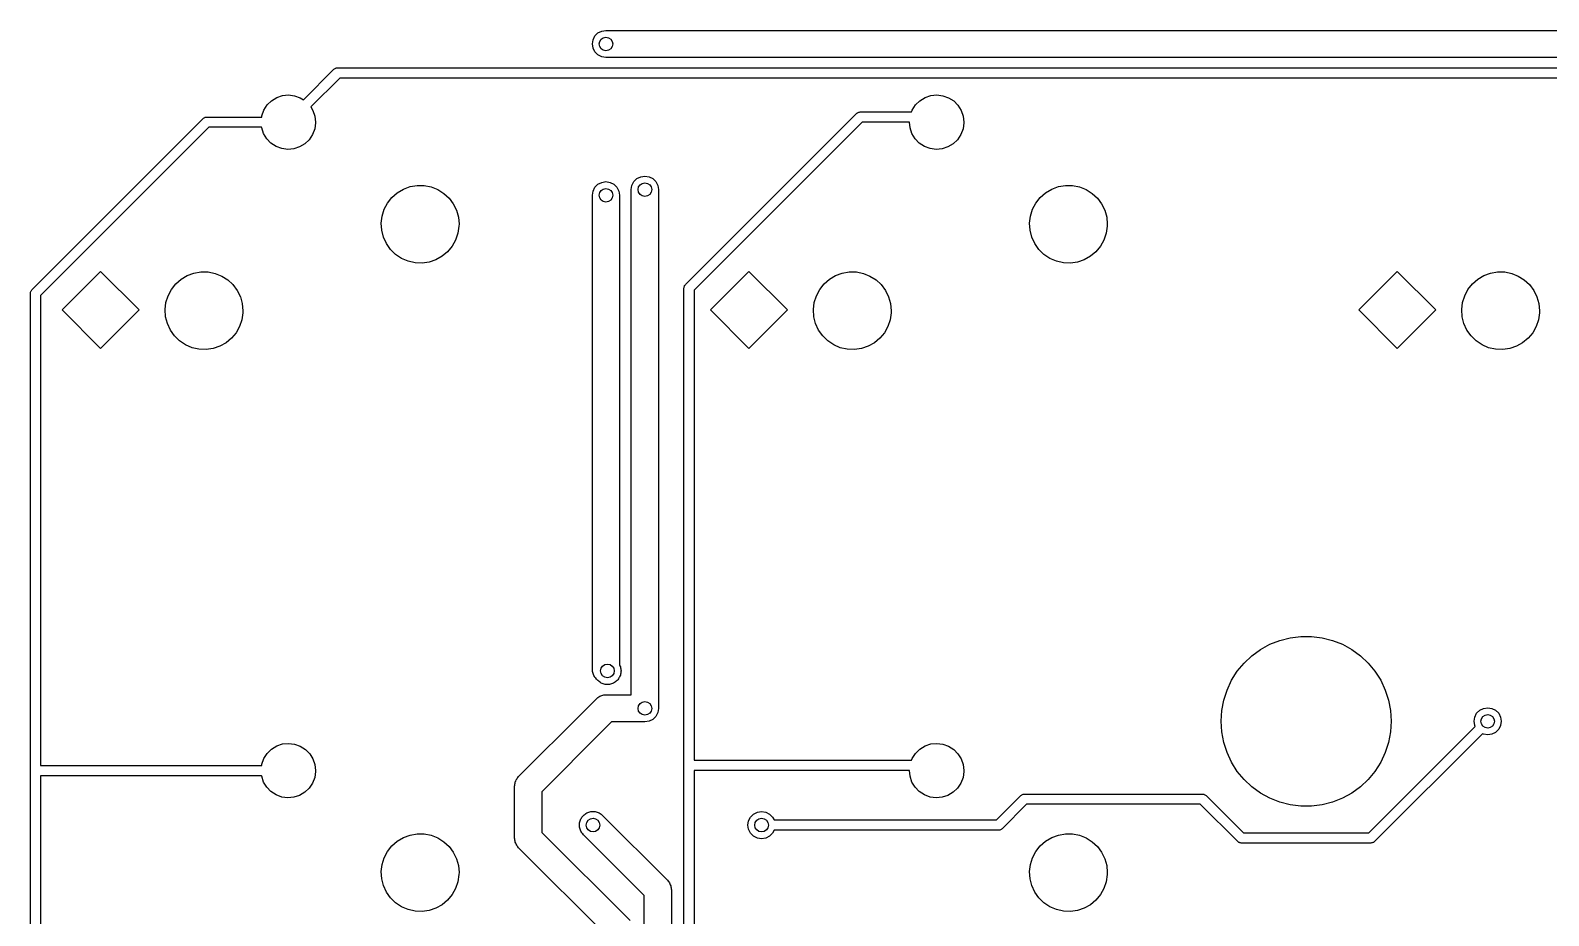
# Model space of a CAD drawing. Extents: x 62 to 246, y -144 to -58.
# Drawn here: x 62.33 to 106.95, y -103.24 to -77.24 of the extents above; entities that cross this region are included whole.
import ezdxf

# ---------------------------------------------------------------- set-up
doc = ezdxf.new("R2010")
doc.units = 0
doc.layers.add('BLACK', color=7, linetype='CONTINUOUS')

msp = doc.modelspace()

# ---------------------------------------------------------------- linework, layer by layer
at = {"layer": 'BLACK', "linetype": 'CONTINUOUS'}
for p, q in [((78.848, -77.636), (78.8676, -77.5124)), ((78.8676, -77.5124), (78.9244, -77.4009)), ((78.9244, -77.4009), (79.0129, -77.3124)), ((79.0129, -77.3124), (79.1244, -77.2556)), ((79.1244, -77.2556), (79.248, -77.236)), ((79.248, -77.236), (127.176, -77.236)), ((78.8676, -77.7596), (78.848, -77.636)), ((78.9244, -77.8711), (78.8676, -77.7596)), ((79.0129, -77.9596), (78.9244, -77.8711)), ((79.1244, -78.0164), (79.0129, -77.9596)), ((79.248, -78.036), (79.1244, -78.0164)), ((127.342, -78.036), (79.248, -78.036)), ((70.361, -79.2749), (71.2559, -78.3799)), ((71.2559, -78.3799), (71.273, -78.3701)), ((71.273, -78.3701), (71.287, -78.3561)), ((71.287, -78.3561), (71.3061, -78.351)), ((71.3061, -78.351), (71.3232, -78.3411)), ((71.3232, -78.3411), (71.3429, -78.3411)), ((71.3429, -78.3411), (71.362, -78.336)), ((71.362, -78.336), (144.734, -78.336)), ((71.4241, -78.636), (70.5732, -79.4869)), ((144.796, -78.636), (71.4241, -78.636)), ((69.2948, -79.4277), (69.4222, -79.3029)), ((69.4222, -79.3029), (69.5741, -79.2094)), ((69.5741, -79.2094), (69.7429, -79.1519)), ((69.7429, -79.1519), (69.9203, -79.1333)), ((69.9203, -79.1333), (70.0974, -79.1544)), ((70.0974, -79.1544), (70.2654, -79.2142)), ((70.2654, -79.2142), (70.361, -79.2749)), ((88.3448, -79.4277), (88.4722, -79.3029)), ((88.4722, -79.3029), (88.6241, -79.2094)), ((88.6241, -79.2094), (88.7929, -79.1519)), ((88.7929, -79.1519), (88.9703, -79.1333)), ((88.9703, -79.1333), (89.1474, -79.1544)), ((89.1474, -79.1544), (89.3154, -79.2142)), ((89.3154, -79.2142), (89.466, -79.3098)), ((89.466, -79.3098), (89.5917, -79.4364)), ((62.3779, -84.8569), (67.4077, -79.8272)), ((67.4077, -79.8272), (67.4248, -79.8173)), ((67.4248, -79.8173), (67.4387, -79.8034)), ((67.4387, -79.8034), (67.4578, -79.7983)), ((67.4578, -79.7983), (67.4749, -79.7884)), ((67.4749, -79.7884), (67.4946, -79.7884)), ((67.4946, -79.7884), (67.5137, -79.7833)), ((67.5137, -79.7833), (69.1323, -79.7833)), ((69.1323, -79.7833), (69.1371, -79.7452)), ((69.1371, -79.7452), (69.1981, -79.5776)), ((69.1981, -79.5776), (69.2948, -79.4277)), ((70.5732, -79.4869), (70.6362, -79.5876)), ((70.6362, -79.5876), (70.6948, -79.756)), ((70.6948, -79.756), (70.7147, -79.9333)), ((81.5801, -84.7048), (86.6098, -79.6751)), ((86.6098, -79.6751), (86.6269, -79.6652)), ((86.6269, -79.6652), (86.6409, -79.6512)), ((86.6409, -79.6512), (86.6599, -79.6461)), ((86.6599, -79.6461), (86.677, -79.6363)), ((86.677, -79.6363), (86.6968, -79.6363)), ((86.6968, -79.6363), (86.7159, -79.6311)), ((86.7159, -79.6311), (88.2287, -79.6311)), ((88.2287, -79.6311), (88.2481, -79.5776)), ((88.2481, -79.5776), (88.3448, -79.4277)), ((89.5917, -79.4364), (89.6862, -79.5876)), ((89.6862, -79.5876), (89.7448, -79.756)), ((89.7448, -79.756), (89.7647, -79.9333)), ((67.5758, -80.0833), (62.634, -85.0251)), ((69.1306, -80.0833), (67.5758, -80.0833)), ((69.1322, -80.0996), (69.1306, -80.0833)), ((69.1885, -80.2688), (69.1322, -80.0996)), ((69.2809, -80.4214), (69.1885, -80.2688)), ((70.6262, -80.299), (70.5276, -80.4475)), ((70.6896, -80.1322), (70.6262, -80.299)), ((70.7144, -79.9556), (70.6896, -80.1322)), ((70.7147, -79.9333), (70.7144, -79.9556)), ((86.778, -79.9311), (81.8361, -84.873)), ((88.1657, -79.9311), (86.778, -79.9311)), ((88.1822, -80.0996), (88.1657, -79.9311)), ((88.2385, -80.2688), (88.1822, -80.0996)), ((88.3309, -80.4214), (88.2385, -80.2688)), ((89.6762, -80.299), (89.5776, -80.4475)), ((89.7396, -80.1322), (89.6762, -80.299)), ((89.7644, -79.9556), (89.7396, -80.1322)), ((89.7647, -79.9333), (89.7644, -79.9556)), ((69.4048, -80.5497), (69.2809, -80.4214)), ((69.554, -80.6474), (69.4048, -80.5497)), ((69.7212, -80.7095), (69.554, -80.6474)), ((69.898, -80.7331), (69.7212, -80.7095)), ((70.0756, -80.7169), (69.898, -80.7331)), ((70.2452, -80.6618), (70.0756, -80.7169)), ((70.3984, -80.5705), (70.2452, -80.6618)), ((70.5276, -80.4475), (70.3984, -80.5705)), ((88.4548, -80.5497), (88.3309, -80.4214)), ((88.604, -80.6474), (88.4548, -80.5497)), ((88.7712, -80.7095), (88.604, -80.6474)), ((88.948, -80.7331), (88.7712, -80.7095)), ((89.1256, -80.7169), (88.948, -80.7331)), ((89.2952, -80.6618), (89.1256, -80.7169)), ((89.4484, -80.5705), (89.2952, -80.6618)), ((89.5776, -80.4475), (89.4484, -80.5705)), ((80.0674, -81.6799), (80.1559, -81.5914)), ((80.1559, -81.5914), (80.2674, -81.5346)), ((80.2674, -81.5346), (80.391, -81.515)), ((80.391, -81.515), (80.5146, -81.5346)), ((80.5146, -81.5346), (80.6261, -81.5914)), ((80.6261, -81.5914), (80.7146, -81.6799)), ((72.9579, -82.1442), (73.1152, -82.0063)), ((73.1152, -82.0063), (73.2949, -81.8993)), ((73.2949, -81.8993), (73.4912, -81.8269)), ((73.4912, -81.8269), (73.6973, -81.7915)), ((73.6973, -81.7915), (73.9065, -81.7943)), ((73.9065, -81.7943), (74.1116, -81.8351)), ((74.1116, -81.8351), (74.3059, -81.9126)), ((74.3059, -81.9126), (74.4828, -82.0242)), ((74.4828, -82.0242), (74.6364, -82.1662)), ((78.848, -82.081), (78.8676, -81.9574)), ((78.848, -96.0115), (78.848, -82.081)), ((78.8676, -81.9574), (78.9244, -81.8459)), ((78.9244, -81.8459), (79.0129, -81.7574)), ((79.0129, -81.7574), (79.1244, -81.7006)), ((79.1244, -81.7006), (79.248, -81.681)), ((79.248, -81.681), (79.3716, -81.7006)), ((79.3716, -81.7006), (79.4831, -81.7574)), ((79.4831, -81.7574), (79.5716, -81.8459)), ((79.5716, -81.8459), (79.6284, -81.9574)), ((79.6284, -81.9574), (79.648, -82.081)), ((79.648, -82.081), (79.648, -95.8737)), ((79.991, -81.915), (80.0106, -81.7914)), ((79.991, -96.755), (79.991, -81.915)), ((80.0106, -81.7914), (80.0674, -81.6799)), ((80.7146, -81.6799), (80.7714, -81.7914)), ((80.7714, -81.7914), (80.791, -81.915)), ((80.791, -81.915), (80.791, -97.155)), ((92.0079, -82.1442), (92.1652, -82.0063)), ((92.1652, -82.0063), (92.3449, -81.8993)), ((92.3449, -81.8993), (92.5412, -81.8269)), ((92.5412, -81.8269), (92.7473, -81.7915)), ((92.7473, -81.7915), (92.9565, -81.7943)), ((92.9565, -81.7943), (93.1616, -81.8351)), ((93.1616, -81.8351), (93.3559, -81.9126)), ((93.3559, -81.9126), (93.5328, -82.0242)), ((93.5328, -82.0242), (93.6864, -82.1662)), ((72.669, -82.6934), (72.731, -82.4936)), ((72.731, -82.4936), (72.8284, -82.3085)), ((72.8284, -82.3085), (72.9579, -82.1442)), ((74.6364, -82.1662), (74.7616, -82.3338)), ((74.7616, -82.3338), (74.8541, -82.5214)), ((74.8541, -82.5214), (74.9109, -82.7227)), ((91.719, -82.6934), (91.781, -82.4936)), ((91.781, -82.4936), (91.8784, -82.3085)), ((91.8784, -82.3085), (92.0079, -82.1442)), ((93.6864, -82.1662), (93.8116, -82.3338)), ((93.8116, -82.3338), (93.9041, -82.5214)), ((93.9041, -82.5214), (93.9609, -82.7227)), ((72.6444, -82.9011), (72.669, -82.6934)), ((72.6581, -83.1098), (72.6444, -82.9011)), ((74.9109, -82.7227), (74.93, -82.931)), ((74.93, -82.931), (74.9284, -82.9908)), ((91.6944, -82.9011), (91.719, -82.6934)), ((91.7081, -83.1098), (91.6944, -82.9011)), ((93.9609, -82.7227), (93.98, -82.931)), ((93.98, -82.931), (93.9784, -82.9908)), ((72.7096, -83.3125), (72.6581, -83.1098)), ((72.7971, -83.5025), (72.7096, -83.3125)), ((74.8312, -83.3959), (74.729, -83.5784)), ((74.8984, -83.1978), (74.8312, -83.3959)), ((74.9284, -82.9908), (74.8984, -83.1978)), ((91.7596, -83.3125), (91.7081, -83.1098)), ((91.8471, -83.5025), (91.7596, -83.3125)), ((93.8812, -83.3959), (93.779, -83.5784)), ((93.9484, -83.1978), (93.8812, -83.3959)), ((93.9784, -82.9908), (93.9484, -83.1978)), ((72.9179, -83.6733), (72.7971, -83.5025)), ((73.0677, -83.8193), (72.9179, -83.6733)), ((73.2416, -83.9355), (73.0677, -83.8193)), ((74.4344, -83.873), (74.2519, -83.9752)), ((74.5952, -83.7392), (74.4344, -83.873)), ((74.729, -83.5784), (74.5952, -83.7392)), ((91.9679, -83.6733), (91.8471, -83.5025)), ((92.1177, -83.8193), (91.9679, -83.6733)), ((92.2916, -83.9355), (92.1177, -83.8193)), ((93.4844, -83.873), (93.3019, -83.9752)), ((93.6452, -83.7392), (93.4844, -83.873)), ((93.779, -83.5784), (93.6452, -83.7392)), ((63.2679, -85.4487), (64.3993, -84.3173)), ((64.3993, -84.3173), (65.5307, -85.4487)), ((73.4338, -84.0181), (73.2416, -83.9355)), ((73.6378, -84.0642), (73.4338, -84.0181)), ((73.8468, -84.0724), (73.6378, -84.0642)), ((74.0538, -84.0424), (73.8468, -84.0724)), ((74.2519, -83.9752), (74.0538, -84.0424)), ((82.3179, -85.4487), (83.4493, -84.3173)), ((83.4493, -84.3173), (84.5807, -85.4487)), ((92.4838, -84.0181), (92.2916, -83.9355)), ((92.6878, -84.0642), (92.4838, -84.0181)), ((92.8968, -84.0724), (92.6878, -84.0642)), ((93.1038, -84.0424), (92.8968, -84.0724)), ((93.3019, -83.9752), (93.1038, -84.0424)), ((101.368, -85.4487), (102.499, -84.3173)), ((102.499, -84.3173), (103.631, -85.4487)), ((66.4784, -84.8485), (66.6079, -84.6842)), ((66.6079, -84.6842), (66.7652, -84.5463)), ((66.7652, -84.5463), (66.9449, -84.4393)), ((66.9449, -84.4393), (67.1412, -84.3669)), ((67.1412, -84.3669), (67.3473, -84.3315)), ((67.3473, -84.3315), (67.5565, -84.3343)), ((67.5565, -84.3343), (67.7616, -84.3751)), ((67.7616, -84.3751), (67.9559, -84.4526)), ((67.9559, -84.4526), (68.1328, -84.5642)), ((68.1328, -84.5642), (68.2864, -84.7062)), ((68.2864, -84.7062), (68.4116, -84.8738)), ((81.5413, -84.772), (81.5511, -84.7549)), ((81.5511, -84.7549), (81.5562, -84.7359)), ((81.5562, -84.7359), (81.5702, -84.7219)), ((81.5702, -84.7219), (81.5801, -84.7048)), ((85.5284, -84.8485), (85.6579, -84.6842)), ((85.6579, -84.6842), (85.8152, -84.5463)), ((85.8152, -84.5463), (85.9949, -84.4393)), ((85.9949, -84.4393), (86.1912, -84.3669)), ((86.1912, -84.3669), (86.3973, -84.3315)), ((86.3973, -84.3315), (86.6065, -84.3343)), ((86.6065, -84.3343), (86.8116, -84.3751)), ((86.8116, -84.3751), (87.0059, -84.4526)), ((87.0059, -84.4526), (87.1828, -84.5642)), ((87.1828, -84.5642), (87.3364, -84.7062)), ((87.3364, -84.7062), (87.4616, -84.8738)), ((104.578, -84.8485), (104.708, -84.6842)), ((104.708, -84.6842), (104.865, -84.5463)), ((104.865, -84.5463), (105.045, -84.4393)), ((105.045, -84.4393), (105.241, -84.3669)), ((105.241, -84.3669), (105.447, -84.3315)), ((105.447, -84.3315), (105.656, -84.3343)), ((105.656, -84.3343), (105.862, -84.3751)), ((105.862, -84.3751), (106.056, -84.4526)), ((106.056, -84.4526), (106.233, -84.5642)), ((106.233, -84.5642), (106.386, -84.7062)), ((106.386, -84.7062), (106.512, -84.8738)), ((62.334, -84.963), (62.3391, -84.9439)), ((62.334, -129.653), (62.334, -84.963)), ((62.3391, -84.9242), (62.349, -84.9071)), ((62.3391, -84.9439), (62.3391, -84.9242)), ((62.349, -84.9071), (62.3541, -84.888)), ((62.3541, -84.888), (62.3681, -84.874)), ((62.3681, -84.874), (62.3779, -84.8569)), ((62.634, -85.0251), (62.634, -98.8333)), ((66.319, -85.2334), (66.381, -85.0336)), ((66.381, -85.0336), (66.4784, -84.8485)), ((68.4116, -84.8738), (68.5041, -85.0614)), ((68.5041, -85.0614), (68.5609, -85.2627)), ((81.5361, -84.8109), (81.5413, -84.7918)), ((81.5361, -129.5), (81.5361, -84.8109)), ((81.5413, -84.7918), (81.5413, -84.772)), ((81.8361, -84.873), (81.8361, -98.6811)), ((85.369, -85.2334), (85.431, -85.0336)), ((85.431, -85.0336), (85.5284, -84.8485)), ((87.4616, -84.8738), (87.5541, -85.0614)), ((87.5541, -85.0614), (87.6109, -85.2627)), ((104.419, -85.2334), (104.481, -85.0336)), ((104.481, -85.0336), (104.578, -84.8485)), ((106.512, -84.8738), (106.604, -85.0614)), ((106.604, -85.0614), (106.661, -85.2627)), ((64.3993, -86.5801), (63.2679, -85.4487)), ((65.5307, -85.4487), (64.3993, -86.5801)), ((66.2944, -85.4411), (66.319, -85.2334)), ((66.3081, -85.6498), (66.2944, -85.4411)), ((66.3596, -85.8525), (66.3081, -85.6498)), ((68.5784, -85.5308), (68.5484, -85.7378)), ((68.5609, -85.2627), (68.58, -85.471)), ((68.58, -85.471), (68.5784, -85.5308)), ((83.4493, -86.5801), (82.3179, -85.4487)), ((84.5807, -85.4487), (83.4493, -86.5801)), ((85.3444, -85.4411), (85.369, -85.2334)), ((85.3581, -85.6498), (85.3444, -85.4411)), ((85.4096, -85.8525), (85.3581, -85.6498)), ((87.6284, -85.5308), (87.5984, -85.7378)), ((87.6109, -85.2627), (87.63, -85.471)), ((87.63, -85.471), (87.6284, -85.5308)), ((102.499, -86.5801), (101.368, -85.4487)), ((103.631, -85.4487), (102.499, -86.5801)), ((104.394, -85.4411), (104.419, -85.2334)), ((104.408, -85.6498), (104.394, -85.4411)), ((104.46, -85.8525), (104.408, -85.6498)), ((106.678, -85.5308), (106.648, -85.7378)), ((106.661, -85.2627), (106.68, -85.471)), ((106.68, -85.471), (106.678, -85.5308)), ((66.4471, -86.0425), (66.3596, -85.8525)), ((66.5679, -86.2133), (66.4471, -86.0425)), ((68.4812, -85.9359), (68.379, -86.1184)), ((68.5484, -85.7378), (68.4812, -85.9359)), ((85.4971, -86.0425), (85.4096, -85.8525)), ((85.6179, -86.2133), (85.4971, -86.0425)), ((87.5312, -85.9359), (87.429, -86.1184)), ((87.5984, -85.7378), (87.5312, -85.9359)), ((104.547, -86.0425), (104.46, -85.8525)), ((104.668, -86.2133), (104.547, -86.0425)), ((106.581, -85.9359), (106.479, -86.1184)), ((106.648, -85.7378), (106.581, -85.9359)), ((66.7177, -86.3593), (66.5679, -86.2133)), ((66.8916, -86.4755), (66.7177, -86.3593)), ((67.0838, -86.5581), (66.8916, -86.4755)), ((67.9019, -86.5152), (67.7038, -86.5824)), ((68.0844, -86.413), (67.9019, -86.5152)), ((68.2452, -86.2792), (68.0844, -86.413)), ((68.379, -86.1184), (68.2452, -86.2792)), ((85.7677, -86.3593), (85.6179, -86.2133)), ((85.9416, -86.4755), (85.7677, -86.3593)), ((86.1338, -86.5581), (85.9416, -86.4755)), ((86.9519, -86.5152), (86.7538, -86.5824)), ((87.1344, -86.413), (86.9519, -86.5152)), ((87.2952, -86.2792), (87.1344, -86.413)), ((87.429, -86.1184), (87.2952, -86.2792)), ((104.818, -86.3593), (104.668, -86.2133)), ((104.992, -86.4755), (104.818, -86.3593)), ((105.184, -86.5581), (104.992, -86.4755)), ((106.002, -86.5152), (105.804, -86.5824)), ((106.184, -86.413), (106.002, -86.5152)), ((106.345, -86.2792), (106.184, -86.413)), ((106.479, -86.1184), (106.345, -86.2792)), ((67.2878, -86.6042), (67.0838, -86.5581)), ((67.4968, -86.6124), (67.2878, -86.6042)), ((67.7038, -86.5824), (67.4968, -86.6124)), ((86.3378, -86.6042), (86.1338, -86.5581)), ((86.5468, -86.6124), (86.3378, -86.6042)), ((86.7538, -86.5824), (86.5468, -86.6124)), ((105.388, -86.6042), (105.184, -86.5581)), ((105.597, -86.6124), (105.388, -86.6042)), ((105.804, -86.5824), (105.597, -86.6124)), ((98.2284, -95.6097), (98.4824, -95.4252)), ((98.4824, -95.4252), (98.7576, -95.2739)), ((98.7576, -95.2739), (99.0495, -95.1584)), ((99.0495, -95.1584), (99.3535, -95.0803)), ((99.3535, -95.0803), (99.665, -95.0409)), ((99.665, -95.0409), (99.979, -95.0409)), ((99.979, -95.0409), (100.29, -95.0803)), ((100.29, -95.0803), (100.595, -95.1584)), ((100.595, -95.1584), (100.886, -95.2739)), ((100.886, -95.2739), (101.162, -95.4252)), ((101.162, -95.4252), (101.416, -95.6097)), ((79.648, -95.8737), (79.6576, -95.9033)), ((79.6576, -95.9033), (79.6719, -95.9314)), ((97.7995, -96.0665), (97.9996, -95.8246)), ((97.9996, -95.8246), (98.2284, -95.6097)), ((101.416, -95.6097), (101.644, -95.8246)), ((101.644, -95.8246), (101.845, -96.0665)), ((78.8529, -96.0426), (78.848, -96.0115)), ((78.8529, -96.0741), (78.8529, -96.0426)), ((78.8627, -96.104), (78.8529, -96.0741)), ((78.8676, -96.1351), (78.8627, -96.104)), ((78.8819, -96.1632), (78.8676, -96.1351)), ((78.8916, -96.1931), (78.8819, -96.1632)), ((78.9101, -96.2186), (78.8916, -96.1931)), ((78.9244, -96.2466), (78.9101, -96.2186)), ((78.9467, -96.2689), (78.9244, -96.2466)), ((78.9652, -96.2943), (78.9467, -96.2689)), ((79.0087, -96.3378), (78.9652, -96.2943)), ((79.0341, -96.3563), (79.0087, -96.3378)), ((79.0564, -96.3786), (79.0341, -96.3563)), ((79.5489, -96.3563), (79.5266, -96.3786)), ((79.5743, -96.3378), (79.5489, -96.3563)), ((79.5928, -96.3124), (79.5743, -96.3378)), ((79.6151, -96.2901), (79.5928, -96.3124)), ((79.6294, -96.2621), (79.6151, -96.2901)), ((79.6479, -96.2366), (79.6294, -96.2621)), ((79.6576, -96.2067), (79.6479, -96.2366)), ((79.6719, -96.1786), (79.6576, -96.2067)), ((79.6719, -95.9314), (79.6768, -95.9625)), ((79.6768, -96.1475), (79.6719, -96.1786)), ((79.6768, -95.9625), (79.6866, -95.9924)), ((79.6866, -96.1176), (79.6768, -96.1475)), ((79.6866, -95.9924), (79.6866, -96.0239)), ((79.6866, -96.0239), (79.6915, -96.055)), ((79.6915, -96.055), (79.6866, -96.0861)), ((79.6866, -96.0861), (79.6866, -96.1176)), ((97.4976, -96.6157), (97.6312, -96.3316)), ((97.6312, -96.3316), (97.7995, -96.0665)), ((101.845, -96.0665), (102.013, -96.3316)), ((102.013, -96.3316), (102.146, -96.6157)), ((79.0409, -96.8171), (79.0664, -96.7986)), ((79.0844, -96.3929), (79.0564, -96.3786)), ((79.0664, -96.7986), (79.0963, -96.7889)), ((79.1099, -96.4114), (79.0844, -96.3929)), ((79.0963, -96.7889), (79.1244, -96.7746)), ((79.1398, -96.4211), (79.1099, -96.4114)), ((79.1244, -96.7746), (79.1555, -96.7697)), ((79.1679, -96.4354), (79.1398, -96.4211)), ((79.1555, -96.7697), (79.1854, -96.7599)), ((79.199, -96.4403), (79.1679, -96.4354)), ((79.1854, -96.7599), (79.2169, -96.7599)), ((79.2289, -96.4501), (79.199, -96.4403)), ((79.2169, -96.7599), (79.248, -96.755)), ((79.2604, -96.4501), (79.2289, -96.4501)), ((79.248, -96.755), (79.991, -96.755)), ((79.2915, -96.455), (79.2604, -96.4501)), ((79.3226, -96.4501), (79.2915, -96.455)), ((79.3541, -96.4501), (79.3226, -96.4501)), ((79.384, -96.4403), (79.3541, -96.4501)), ((79.4151, -96.4354), (79.384, -96.4403)), ((79.4432, -96.4211), (79.4151, -96.4354)), ((79.4731, -96.4114), (79.4432, -96.4211)), ((79.4986, -96.3929), (79.4731, -96.4114)), ((79.5266, -96.3786), (79.4986, -96.3929)), ((97.4005, -96.9143), (97.4976, -96.6157)), ((102.146, -96.6157), (102.243, -96.9143)), ((76.6792, -99.1582), (78.5842, -97.2532)), ((78.5842, -97.2532), (78.9652, -96.8722)), ((78.9652, -96.8722), (78.9906, -96.8537)), ((78.9906, -96.8537), (79.0129, -96.8314)), ((79.0129, -96.8314), (79.0409, -96.8171)), ((80.791, -97.155), (80.7714, -97.2786)), ((97.322, -97.536), (97.3417, -97.2227)), ((97.3417, -97.2227), (97.4005, -96.9143)), ((102.243, -96.9143), (102.302, -97.2227)), ((102.302, -97.2227), (102.322, -97.536)), ((104.832, -97.3009), (104.921, -97.2124)), ((104.921, -97.2124), (105.032, -97.1556)), ((105.032, -97.1556), (105.156, -97.136)), ((105.156, -97.136), (105.28, -97.1556)), ((105.28, -97.1556), (105.391, -97.2124)), ((105.391, -97.2124), (105.48, -97.3009)), ((79.4137, -97.555), (79.1498, -97.8188)), ((80.391, -97.555), (79.4137, -97.555)), ((80.5146, -97.5354), (80.391, -97.555)), ((80.6261, -97.4786), (80.5146, -97.5354)), ((80.7146, -97.3901), (80.6261, -97.4786)), ((80.7714, -97.2786), (80.7146, -97.3901)), ((97.3417, -97.8493), (97.322, -97.536)), ((101.665, -100.815), (104.791, -97.6892)), ((102.322, -97.536), (102.302, -97.8493)), ((104.756, -97.536), (104.776, -97.4124)), ((104.776, -97.6596), (104.756, -97.536)), ((104.776, -97.4124), (104.832, -97.3009)), ((104.791, -97.6892), (104.776, -97.6596)), ((105.48, -97.3009), (105.536, -97.4124)), ((105.536, -97.6596), (105.48, -97.7711)), ((105.536, -97.4124), (105.556, -97.536)), ((105.556, -97.536), (105.536, -97.6596)), ((79.1498, -97.8188), (77.362, -99.6067)), ((97.4005, -98.1577), (97.3417, -97.8493)), ((105.003, -97.9013), (101.833, -101.071)), ((102.302, -97.8493), (102.243, -98.1577)), ((105.032, -97.9164), (105.003, -97.9013)), ((105.156, -97.936), (105.032, -97.9164)), ((105.28, -97.9164), (105.156, -97.936)), ((105.391, -97.8596), (105.28, -97.9164)), ((105.48, -97.7711), (105.391, -97.8596)), ((69.1981, -98.6276), (69.2948, -98.4777)), ((69.2948, -98.4777), (69.4222, -98.3529)), ((69.4222, -98.3529), (69.5741, -98.2594)), ((69.5741, -98.2594), (69.7429, -98.2019)), ((69.7429, -98.2019), (69.9203, -98.1833)), ((69.9203, -98.1833), (70.0974, -98.2044)), ((70.0974, -98.2044), (70.2654, -98.2642)), ((70.2654, -98.2642), (70.416, -98.3598)), ((70.416, -98.3598), (70.5417, -98.4864)), ((70.5417, -98.4864), (70.6362, -98.6376)), ((88.2481, -98.6276), (88.3448, -98.4777)), ((88.3448, -98.4777), (88.4722, -98.3529)), ((88.4722, -98.3529), (88.6241, -98.2594)), ((88.6241, -98.2594), (88.7929, -98.2019)), ((88.7929, -98.2019), (88.9703, -98.1833)), ((88.9703, -98.1833), (89.1474, -98.2044)), ((89.1474, -98.2044), (89.3154, -98.2642)), ((89.3154, -98.2642), (89.466, -98.3598)), ((89.466, -98.3598), (89.5917, -98.4864)), ((89.5917, -98.4864), (89.6862, -98.6376)), ((97.4976, -98.4563), (97.4005, -98.1577)), ((97.6312, -98.7404), (97.4976, -98.4563)), ((102.146, -98.4563), (102.013, -98.7404)), ((102.243, -98.1577), (102.146, -98.4563)), ((62.634, -98.8333), (69.1323, -98.8333)), ((69.1323, -98.8333), (69.1371, -98.7952)), ((69.1371, -98.7952), (69.1981, -98.6276)), ((70.6362, -98.6376), (70.6948, -98.806)), ((70.7144, -99.0056), (70.6896, -99.1822)), ((70.6948, -98.806), (70.7147, -98.9833)), ((70.7147, -98.9833), (70.7144, -99.0056)), ((81.8361, -98.6811), (88.2287, -98.6811)), ((88.1657, -98.9811), (81.8361, -98.9811)), ((81.8361, -98.9811), (81.8361, -117.731)), ((88.1822, -99.1496), (88.1657, -98.9811)), ((88.2287, -98.6811), (88.2481, -98.6276)), ((89.6862, -98.6376), (89.7448, -98.806)), ((89.7644, -99.0056), (89.7396, -99.1822)), ((89.7448, -98.806), (89.7647, -98.9833)), ((89.7647, -98.9833), (89.7644, -99.0056)), ((97.7995, -99.0055), (97.6312, -98.7404)), ((97.9996, -99.2474), (97.7995, -99.0055)), ((101.845, -99.0055), (101.644, -99.2474)), ((102.013, -98.7404), (101.845, -99.0055)), ((69.1306, -99.1333), (62.634, -99.1333)), ((62.634, -99.1333), (62.634, -117.883)), ((69.1322, -99.1496), (69.1306, -99.1333)), ((69.1885, -99.3188), (69.1322, -99.1496)), ((69.2809, -99.4714), (69.1885, -99.3188)), ((69.4048, -99.5997), (69.2809, -99.4714)), ((70.6262, -99.349), (70.5276, -99.4975)), ((70.6896, -99.1822), (70.6262, -99.349)), ((76.562, -99.441), (76.5669, -99.4099)), ((76.562, -100.965), (76.562, -99.441)), ((76.5669, -99.3784), (76.5767, -99.3485)), ((76.5669, -99.4099), (76.5669, -99.3784)), ((76.5767, -99.3485), (76.5816, -99.3174)), ((76.5816, -99.3174), (76.5959, -99.2893)), ((76.5959, -99.2893), (76.6056, -99.2594)), ((76.6056, -99.2594), (76.6241, -99.2339)), ((76.6241, -99.2339), (76.6384, -99.2059)), ((76.6384, -99.2059), (76.6607, -99.1836)), ((76.6607, -99.1836), (76.6792, -99.1582)), ((88.2385, -99.3188), (88.1822, -99.1496)), ((88.3309, -99.4714), (88.2385, -99.3188)), ((88.4548, -99.5997), (88.3309, -99.4714)), ((89.6762, -99.349), (89.5776, -99.4975)), ((89.7396, -99.1822), (89.6762, -99.349)), ((98.2284, -99.4623), (97.9996, -99.2474)), ((98.4824, -99.6468), (98.2284, -99.4623)), ((101.416, -99.4623), (101.162, -99.6468)), ((101.644, -99.2474), (101.416, -99.4623)), ((69.554, -99.6974), (69.4048, -99.5997)), ((69.7212, -99.7595), (69.554, -99.6974)), ((69.898, -99.7831), (69.7212, -99.7595)), ((70.0756, -99.7669), (69.898, -99.7831)), ((70.2452, -99.7118), (70.0756, -99.7669)), ((70.3984, -99.6205), (70.2452, -99.7118)), ((70.5276, -99.4975), (70.3984, -99.6205)), ((77.362, -99.6067), (77.362, -100.799)), ((88.604, -99.6974), (88.4548, -99.5997)), ((88.7712, -99.7595), (88.604, -99.6974)), ((88.948, -99.7831), (88.7712, -99.7595)), ((89.1256, -99.7669), (88.948, -99.7831)), ((89.2952, -99.7118), (89.1256, -99.7669)), ((89.4484, -99.6205), (89.2952, -99.7118)), ((89.5776, -99.4975), (89.4484, -99.6205)), ((90.7232, -100.434), (91.4412, -99.7159)), ((91.4412, -99.7159), (91.4583, -99.7061)), ((91.4583, -99.7061), (91.4723, -99.6921)), ((91.4723, -99.6921), (91.4914, -99.687)), ((91.4914, -99.687), (91.5085, -99.6771)), ((91.5085, -99.6771), (91.5282, -99.6771)), ((91.5282, -99.6771), (91.5473, -99.672)), ((91.5473, -99.672), (96.774, -99.672)), ((96.774, -99.672), (96.7931, -99.6771)), ((96.7931, -99.6771), (96.8128, -99.6771)), ((96.8128, -99.6771), (96.8299, -99.687)), ((96.8299, -99.687), (96.849, -99.6921)), ((96.849, -99.6921), (96.863, -99.7061)), ((96.863, -99.7061), (96.8801, -99.7159)), ((96.8801, -99.7159), (97.9791, -100.815)), ((98.7576, -99.7981), (98.4824, -99.6468)), ((99.0495, -99.9136), (98.7576, -99.7981)), ((99.3535, -99.9917), (99.0495, -99.9136)), ((100.595, -99.9136), (100.29, -99.9917)), ((100.886, -99.7981), (100.595, -99.9136)), ((101.162, -99.6468), (100.886, -99.7981)), ((78.5106, -100.402), (78.5291, -100.377)), ((78.5291, -100.377), (78.5434, -100.349)), ((78.5434, -100.349), (78.5657, -100.327)), ((78.5657, -100.327), (78.5842, -100.301)), ((78.5842, -100.301), (78.6096, -100.283)), ((78.6096, -100.283), (78.6319, -100.26)), ((78.6319, -100.26), (78.6599, -100.246)), ((78.6599, -100.246), (78.6854, -100.228)), ((78.6854, -100.228), (78.7153, -100.218)), ((78.7153, -100.218), (78.7434, -100.204)), ((78.7434, -100.204), (78.7745, -100.199)), ((78.7745, -100.199), (78.8044, -100.189)), ((78.8044, -100.189), (78.8359, -100.189)), ((78.8359, -100.189), (78.867, -100.184)), ((78.867, -100.184), (78.8981, -100.189)), ((78.8981, -100.189), (78.9296, -100.189)), ((78.9296, -100.189), (78.9595, -100.199)), ((78.9595, -100.199), (78.9906, -100.204)), ((78.9906, -100.204), (79.0187, -100.218)), ((79.0187, -100.218), (79.0486, -100.228)), ((79.0486, -100.228), (79.0741, -100.246)), ((79.0741, -100.246), (79.1021, -100.26)), ((79.1021, -100.26), (79.1244, -100.283)), ((79.1244, -100.283), (79.1498, -100.301)), ((79.1498, -100.301), (81.0548, -102.206)), ((83.4396, -100.46), (83.4964, -100.349)), ((83.4964, -100.349), (83.5849, -100.26)), ((83.5849, -100.26), (83.6964, -100.204)), ((83.6964, -100.204), (83.82, -100.184)), ((83.82, -100.184), (83.9436, -100.204)), ((83.9436, -100.204), (84.0551, -100.26)), ((84.0551, -100.26), (84.1436, -100.349)), ((84.1436, -100.349), (84.187, -100.434)), ((91.6094, -99.972), (90.8914, -100.69)), ((96.7119, -99.972), (91.6094, -99.972)), ((97.8109, -101.071), (96.7119, -99.972)), ((99.665, -100.031), (99.3535, -99.9917)), ((99.979, -100.031), (99.665, -100.031)), ((100.29, -99.9917), (99.979, -100.031)), ((77.362, -100.799), (79.9548, -103.392)), ((78.467, -100.584), (78.4719, -100.553)), ((78.4719, -100.615), (78.467, -100.584)), ((78.4719, -100.521), (78.4817, -100.491)), ((78.4719, -100.553), (78.4719, -100.521)), ((78.4719, -100.647), (78.4719, -100.615)), ((78.4817, -100.677), (78.4719, -100.647)), ((78.4817, -100.491), (78.4866, -100.46)), ((78.4866, -100.708), (78.4817, -100.677)), ((78.4866, -100.46), (78.5009, -100.432)), ((78.5009, -100.736), (78.4866, -100.708)), ((78.5009, -100.432), (78.5106, -100.402)), ((78.5106, -100.766), (78.5009, -100.736)), ((78.5291, -100.791), (78.5106, -100.766)), ((78.5434, -100.819), (78.5291, -100.791)), ((78.5657, -100.841), (78.5434, -100.819)), ((83.42, -100.584), (83.4396, -100.46)), ((83.4396, -100.708), (83.42, -100.584)), ((83.4964, -100.819), (83.4396, -100.708)), ((83.5849, -100.908), (83.4964, -100.819)), ((84.1436, -100.819), (84.0551, -100.908)), ((84.187, -100.734), (84.1436, -100.819)), ((84.187, -100.434), (90.7232, -100.434)), ((90.7853, -100.734), (84.187, -100.734)), ((90.8044, -100.729), (90.7853, -100.734)), ((90.8241, -100.729), (90.8044, -100.729)), ((90.8412, -100.719), (90.8241, -100.729)), ((90.8603, -100.714), (90.8412, -100.719)), ((90.8743, -100.7), (90.8603, -100.714)), ((90.8914, -100.69), (90.8743, -100.7)), ((97.9791, -100.815), (101.665, -100.815)), ((72.8284, -101.358), (72.9579, -101.194)), ((72.9579, -101.194), (73.1152, -101.056)), ((73.1152, -101.056), (73.2949, -100.949)), ((73.2949, -100.949), (73.4912, -100.877)), ((73.4912, -100.877), (73.6973, -100.842)), ((73.6973, -100.842), (73.9065, -100.844)), ((73.9065, -100.844), (74.1116, -100.885)), ((74.1116, -100.885), (74.3059, -100.963)), ((74.3059, -100.963), (74.4828, -101.074)), ((74.4828, -101.074), (74.6364, -101.216)), ((74.6364, -101.216), (74.7616, -101.384)), ((76.5669, -100.996), (76.562, -100.965)), ((76.5669, -101.028), (76.5669, -100.996)), ((76.5767, -101.058), (76.5669, -101.028)), ((76.5816, -101.089), (76.5767, -101.058)), ((76.5959, -101.117), (76.5816, -101.089)), ((76.6056, -101.147), (76.5959, -101.117)), ((76.6241, -101.172), (76.6056, -101.147)), ((76.6384, -101.2), (76.6241, -101.172)), ((76.6607, -101.222), (76.6384, -101.2)), ((76.6792, -101.248), (76.6607, -101.222)), ((79.272, -103.841), (76.6792, -101.248)), ((78.5842, -100.867), (78.5657, -100.841)), ((80.372, -102.655), (78.5842, -100.867)), ((83.6964, -100.964), (83.5849, -100.908)), ((83.82, -100.984), (83.6964, -100.964)), ((83.9436, -100.964), (83.82, -100.984)), ((84.0551, -100.908), (83.9436, -100.964)), ((91.8784, -101.358), (92.0079, -101.194)), ((92.0079, -101.194), (92.1652, -101.056)), ((92.1652, -101.056), (92.3449, -100.949)), ((92.3449, -100.949), (92.5412, -100.877)), ((92.5412, -100.877), (92.7473, -100.842)), ((92.7473, -100.842), (92.9565, -100.844)), ((92.9565, -100.844), (93.1616, -100.885)), ((93.1616, -100.885), (93.3559, -100.963)), ((93.3559, -100.963), (93.5328, -101.074)), ((93.5328, -101.074), (93.6864, -101.216)), ((93.6864, -101.216), (93.8116, -101.384)), ((97.828, -101.081), (97.8109, -101.071)), ((97.842, -101.095), (97.828, -101.081)), ((97.8611, -101.1), (97.842, -101.095)), ((97.8782, -101.11), (97.8611, -101.1)), ((97.8979, -101.11), (97.8782, -101.11)), ((97.917, -101.115), (97.8979, -101.11)), ((101.727, -101.115), (97.917, -101.115)), ((101.746, -101.11), (101.727, -101.115)), ((101.766, -101.11), (101.746, -101.11)), ((101.783, -101.1), (101.766, -101.11)), ((101.802, -101.095), (101.783, -101.1)), ((101.816, -101.081), (101.802, -101.095)), ((101.833, -101.071), (101.816, -101.081)), ((72.669, -101.743), (72.731, -101.544)), ((72.731, -101.544), (72.8284, -101.358)), ((74.7616, -101.384), (74.8541, -101.571)), ((74.8541, -101.571), (74.9109, -101.773)), ((91.719, -101.743), (91.781, -101.544)), ((91.781, -101.544), (91.8784, -101.358)), ((93.8116, -101.384), (93.9041, -101.571)), ((93.9041, -101.571), (93.9609, -101.773)), ((72.6444, -101.951), (72.669, -101.743)), ((72.6581, -102.16), (72.6444, -101.951)), ((72.7096, -102.363), (72.6581, -102.16)), ((74.9284, -102.041), (74.8984, -102.248)), ((74.9109, -101.773), (74.93, -101.981)), ((74.93, -101.981), (74.9284, -102.041)), ((91.6944, -101.951), (91.719, -101.743)), ((91.7081, -102.16), (91.6944, -101.951)), ((91.7596, -102.363), (91.7081, -102.16)), ((93.9784, -102.041), (93.9484, -102.248)), ((93.9609, -101.773), (93.98, -101.981)), ((93.98, -101.981), (93.9784, -102.041)), ((72.7971, -102.552), (72.7096, -102.363)), ((72.9179, -102.723), (72.7971, -102.552)), ((74.8312, -102.446), (74.729, -102.628)), ((74.8984, -102.248), (74.8312, -102.446)), ((81.0548, -102.206), (81.0733, -102.232)), ((81.0733, -102.232), (81.0956, -102.254)), ((81.0956, -102.254), (81.1099, -102.282)), ((81.1099, -102.282), (81.1284, -102.307)), ((81.1284, -102.307), (81.1381, -102.337)), ((81.1381, -102.337), (81.1524, -102.365)), ((81.1524, -102.365), (81.1573, -102.396)), ((81.1573, -102.396), (81.1671, -102.426)), ((81.1671, -102.426), (81.1671, -102.458)), ((81.1671, -102.458), (81.172, -102.489)), ((81.172, -102.489), (81.172, -134.493)), ((91.8471, -102.552), (91.7596, -102.363)), ((91.9679, -102.723), (91.8471, -102.552)), ((93.8812, -102.446), (93.779, -102.628)), ((93.9484, -102.248), (93.8812, -102.446)), ((73.0677, -102.869), (72.9179, -102.723)), ((73.2416, -102.985), (73.0677, -102.869)), ((73.4338, -103.068), (73.2416, -102.985)), ((74.2519, -103.025), (74.0538, -103.092)), ((74.4344, -102.923), (74.2519, -103.025)), ((74.5952, -102.789), (74.4344, -102.923)), ((74.729, -102.628), (74.5952, -102.789)), ((80.372, -134.493), (80.372, -102.655)), ((92.1177, -102.869), (91.9679, -102.723)), ((92.2916, -102.985), (92.1177, -102.869)), ((92.4838, -103.068), (92.2916, -102.985)), ((93.3019, -103.025), (93.1038, -103.092)), ((93.4844, -102.923), (93.3019, -103.025)), ((93.6452, -102.789), (93.4844, -102.923)), ((93.779, -102.628), (93.6452, -102.789)), ((73.6378, -103.114), (73.4338, -103.068)), ((73.8468, -103.122), (73.6378, -103.114)), ((74.0538, -103.092), (73.8468, -103.122)), ((92.6878, -103.114), (92.4838, -103.068)), ((92.8968, -103.122), (92.6878, -103.114)), ((93.1038, -103.092), (92.8968, -103.122))]:
    msp.add_line(p, q, dxfattribs=at)
at = {"layer": 'BLACK'}
for centre in [(79.248, -77.636), (79.248, -82.081), (80.391, -81.915), (79.2915, -96.055), (80.391, -97.155), (105.156, -97.536), (78.867, -100.584), (83.82, -100.584)]:
    msp.add_circle(centre, 0.2, dxfattribs=at)

doc.saveas('drawing.dxf')
